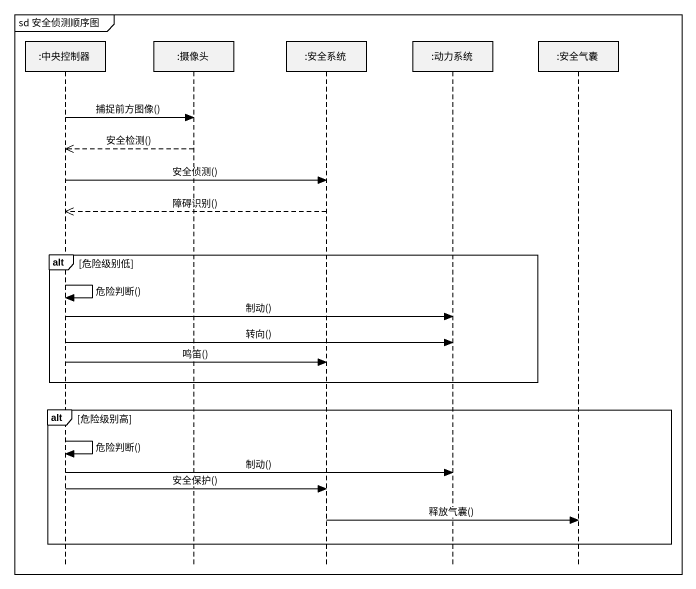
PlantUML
@startuml
mainframe sd 安全侦测顺序图
hide footbox
participant ":中央控制器" as 中央控制器
participant ":摄像头" as 摄像头
participant ":安全系统" as 安全系统
participant ":动力系统" as 动力系统
participant ":安全气囊" as 安全气囊

中央控制器 -> 摄像头 : 捕捉前方图像()
摄像头 -->> 中央控制器 : 安全检测()
中央控制器 -> 安全系统 : 安全侦测()
安全系统 -->> 中央控制器 : 障碍识别()
alt 危险级别低
  中央控制器 -> 中央控制器 : 危险判断()
  中央控制器 -> 动力系统 : 制动()
  中央控制器 -> 动力系统 : 转向()
  中央控制器 -> 安全系统 : 鸣笛()
end
alt 危险级别高
  中央控制器 -> 中央控制器 : 危险判断()
  中央控制器 -> 动力系统 : 制动()
  中央控制器 -> 安全系统 : 安全保护()
  安全系统 -> 安全气囊 : 释放气囊()
end
@enduml
